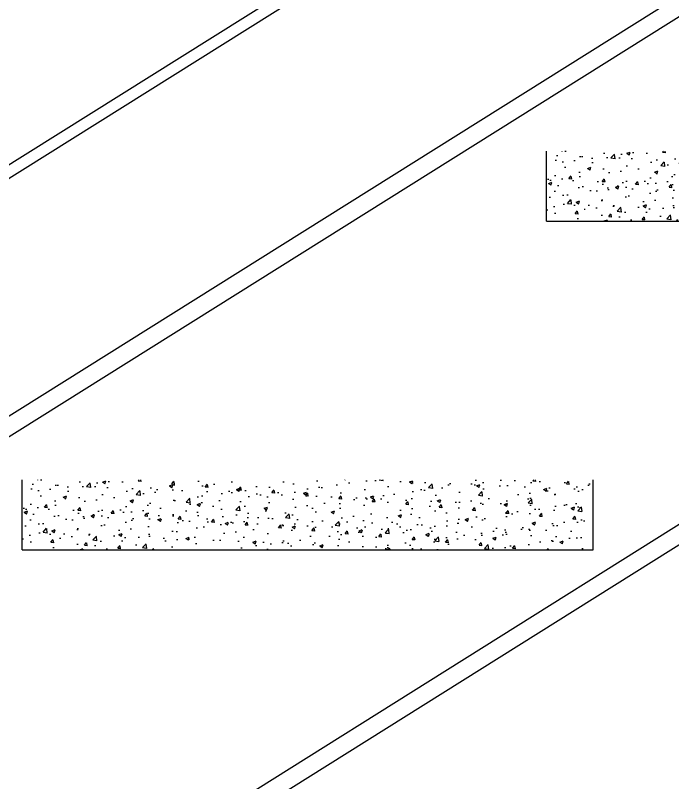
# Model space of a CAD drawing. Header units: inches. Extents: x -1254 to 5631, y 14 to 582.
# Drawn here: x 477.66 to 491.76, y 132.45 to 148.9 of the extents above; entities that cross this region are included whole.
import ezdxf

# ---------------------------------------------------------------- set-up
doc = ezdxf.new("R2010")
doc.units = ezdxf.units.IN
doc.header["$MEASUREMENT"] = 0
for name, color, linetype in [('Arch_Section_Handrail', 1, 'Continuous'), ('Layer131B', 71, 'Continuous'), ('Stair_Conc.', 252, 'Continuous'), ('Struc_Section_Steel', 11, 'Continuous')]:
    doc.layers.add(name, color=color, linetype=linetype)

# ---------------------------------------------------------------- blocks, each defined once
blk = doc.blocks.new('STAIR')
at = {"layer": 'Stair_Conc.'}
h = blk.add_hatch(dxfattribs=at)
h.set_pattern_fill('AR-CONC', color=256, scale=0.1, style=0)
h.set_pattern_definition([(50, (-9501.0352, -2412.9011), (0.717260183, -0.062752135), [0.075, -0.825]), (355, (-9501.0352, -2412.9011), (-0.138751334, 0.752192134), [0.06, -0.66]), (100.4514, (-9500.9754, -2412.9063), (0.57850938, 0.68943954), [0.06374019, -0.70114211]), (46.1842, (-9501.0352, -2412.7011), (1.06724105, -0.165519014), [0.1125, -1.2375]), (96.6356, (-9500.9463, -2412.7149), (0.93466271, 0.97411787), [0.09561029, -1.051713]), (351.1842, (-9501.0352, -2412.7011), (0.93466195, 0.9741186), [0.09, -0.99]), (21, (-9500.9352, -2412.7511), (0.596907052, -0.40261889), [0.075, -0.825]), (326, (-9500.9352, -2412.7511), (0.24331533, 0.725150045), [0.06, -0.66]), (71.4514, (-9500.88545, -2412.78464), (0.84022263, 0.322530497), [0.06374019, -0.70114211]), (37.5, (-9501.0352, -2412.90109), (0.012159855, 0.332893854), [0, -0.652, 0, -0.67, 0, -0.6625]), (7.5, (-9501.0352, -2412.9011), (0.263069537, 0.394411712), [0, -0.382, 0, -0.637, 0, -0.2525]), (327.5, (-9501.2582, -2412.90109), (0.533822436, -0.022554872), [0, -0.25, 0, -0.78, 0, -1.035]), (317.5, (-9501.3582, -2412.9011), (0.58318617, 0.100104982), [0, -0.325, 0, -0.518, 0, -0.735])])
h.paths.add_polyline_path([(71.5, 42.3), (59.25, 42.3), (59.25, 40.8), (71.5, 40.8)])
h = blk.add_hatch(dxfattribs=at)
h.set_pattern_fill('AR-CONC', color=256, scale=0.1, style=0)
h.set_pattern_definition([(50, (-9512.2852, -2419.9511), (0.717260183, -0.062752135), [0.075, -0.825]), (355, (-9512.2852, -2419.9511), (-0.138751334, 0.752192134), [0.06, -0.66]), (100.4514, (-9512.2254, -2419.9563), (0.57850938, 0.68943954), [0.06374019, -0.70114211]), (46.1842, (-9512.2852, -2419.7511), (1.06724105, -0.165519014), [0.1125, -1.2375]), (96.6356, (-9512.1963, -2419.7649), (0.93466271, 0.97411787), [0.09561029, -1.051713]), (351.1842, (-9512.2852, -2419.7511), (0.93466195, 0.9741186), [0.09, -0.99]), (21, (-9512.1852, -2419.8011), (0.596907052, -0.40261889), [0.075, -0.825]), (326, (-9512.1852, -2419.8011), (0.24331533, 0.725150045), [0.06, -0.66]), (71.4514, (-9512.13545, -2419.83464), (0.84022263, 0.322530497), [0.06374019, -0.70114211]), (37.5, (-9512.2852, -2419.95109), (0.012159855, 0.332893854), [0, -0.652, 0, -0.67, 0, -0.6625]), (7.5, (-9512.2852, -2419.9511), (0.263069537, 0.394411712), [0, -0.382, 0, -0.637, 0, -0.2525]), (327.5, (-9512.5082, -2419.95109), (0.533822436, -0.022554872), [0, -0.25, 0, -0.78, 0, -1.035]), (317.5, (-9512.6082, -2419.9511), (0.58318617, 0.100104982), [0, -0.325, 0, -0.518, 0, -0.735])])
h.paths.add_polyline_path([(60.25, 35.25), (48, 35.25), (48, 33.75), (60.25, 33.75)])
at = {"layer": 'Layer131B', "ltscale": 5}
for p, q in [((59.25, 40.8), (59.25, 42.3)), ((48, 33.75), (48, 35.25)), ((60.25, 33.75), (60.25, 35.25)), ((48, 33.75), (60.25, 33.75))]:
    blk.add_line(p, q, dxfattribs=at)
at = {"layer": 'Layer131B', "ltscale": 8}
blk.add_line((59.25, 40.8), (71.5, 40.8), dxfattribs=at)

msp = doc.modelspace()

# ---------------------------------------------------------------- linework, layer by layer
at = {"layer": 'Arch_Section_Handrail'}
for p, q in [((433.26148, 117.96259), (524.62221, 175.21531)), ((433.39424, 117.75075), (524.75496, 175.00347))]:
    msp.add_line(p, q, dxfattribs=at)
at = {"layer": 'Struc_Section_Steel'}
for p, q in [((429.80698, 110.40744), (531.5853, 174.18852)), ((430.18198, 110.19989), (532.2915, 174.18852)), ((437.16822, 103.68852), (535.28124, 165.17268)), ((437.87442, 103.68852), (535.28124, 164.73013))]:
    msp.add_line(p, q, dxfattribs=at)

# ---------------------------------------------------------------- block references
msp.add_blockref('STAIR', (429.80698, 103.68852), dxfattribs=at)

doc.saveas('drawing.dxf')
